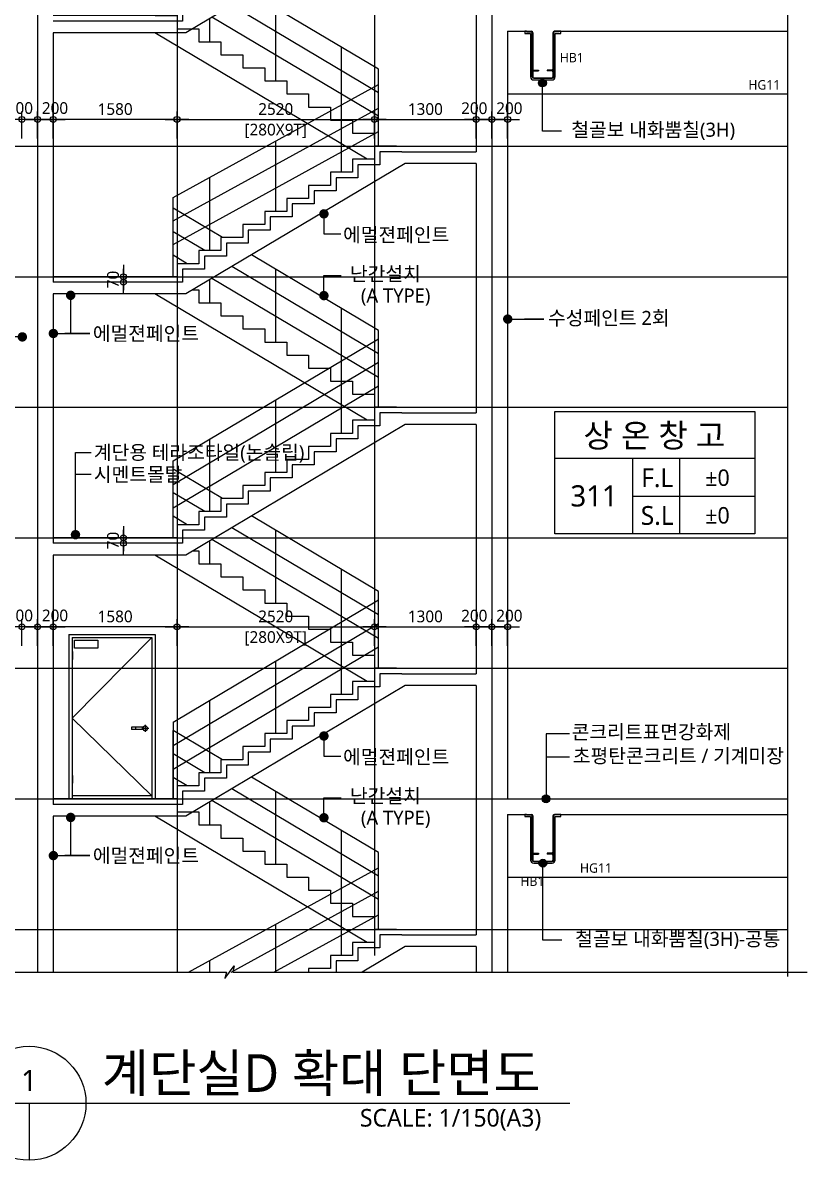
# Model space of a CAD drawing. Header units: millimetres. Extents: x -27671 to 122165, y 825 to 42056.
# Drawn here: x 100827 to 110841, y 1116 to 15640 of the extents above; entities that cross this region are included whole.
import ezdxf
from ezdxf.enums import TextEntityAlignment as Align
from ezdxf.xclip import XClip

# ---------------------------------------------------------------- set-up
doc = ezdxf.new("R2010")
doc.units = ezdxf.units.MM
doc.header["$LTSCALE"] = 100
doc.header["$MEASUREMENT"] = 0
doc.header["$XCLIPFRAME"] = 0
doc.header["$PDSIZE"] = -10
doc.linetypes.add('-HID', pattern=[2.5, 1.5, -1])
doc.linetypes.add('CEN', pattern=[62, 60, -1, 0, -1])
doc.layers.get('0').update_dxf_attribs({"linetype": 'CONTINUOUS'})
doc.layers.get('Defpoints').update_dxf_attribs({"color": 171, "linetype": 'CONTINUOUS'})
for name, color, linetype in [('CEN(ST)', 1, 'CEN'), ('center(창호)', 1, 'CEN'), ('CON', 2, 'CONTINUOUS'), ('DOOR', 4, 'CONTINUOUS'), ('DOOR-ELE', 252, 'CONTINUOUS'), ('ELE-6', 8, 'CONTINUOUS'), ('FIN', 8, 'CONTINUOUS'), ('FIN-1', 6, 'CONTINUOUS'), ('HAN', 9, 'CONTINUOUS'), ('HF', 3, 'CONTINUOUS'), ('LED', 7, 'CONTINUOUS'), ('NDIM', 7, 'CONTINUOUS'), ('OPEN', 1, '-HID'), ('SYM', 7, 'CONTINUOUS'), ('TEXT', 3, 'CONTINUOUS'), ('TEXT(MIN)', 7, 'CONTINUOUS'), ('TEXT(노트)', 7, 'CONTINUOUS'), ('TEXT(실명)', 3, 'CONTINUOUS'), ('TEXT-기입', 6, 'CONTINUOUS'), ('TITLE', 7, 'CONTINUOUS'), ('WIPEOUT', 7, 'CONTINUOUS')]:
    doc.layers.add(name, color=color, linetype=linetype)
doc.styles.add('CGS', font='cgse', dxfattribs={"bigfont": 'cgs'})
doc.styles.add('나눔바른고딕', font='NanumBarunGothic.ttf')
doc.dimstyles.new('NDIM 1200', dxfattribs={"dimscale": 75, "dimtxt": 3, "dimasz": 1, "dimexe": 2, "dimexo": 2, "dimgap": 1, "dimtad": 1, "dimdec": 0, "dimdsep": 46, "dimtxsty": 'CGS', "dimblk": 'DOT0', "dimcen": 1, "dimdle": 8, "dimclrd": 256, "dimclre": 256, "dimclrt": 256, "dimadec": 0, "dimazin": 0, "dimtfac": 1, "dimtdec": 0, "dimtix": 1, "dimtmove": 2, "dimatfit": 3, "dimldrblk": 'DOT0', "dimfxl": 1, "dimtolj": 1, "dimtzin": 0, "dimlwd": -1, "dimlwe": -1, "dimarcsym": 0})

# ---------------------------------------------------------------- blocks, each defined once
blk = doc.blocks.new('A$C7D425C14')
at = {"layer": 'CON', "ltscale": 10000}
for points in [[(2870, 8263), (2590, 8263), (2590, 8097)], [(2870, 8263), (3820, 8263)], [(3820, 8113), (2911, 8113), (111, 6447), (-1580, 6447)], [(2590, 8097), (2310, 8097), (2310, 7930)], [(2310, 7930), (2030, 7930), (2030, 7763)], [(2030, 7763), (1750, 7763), (1750, 7597)], [(1750, 7597), (1470, 7597), (1470, 7430)], [(1470, 7430), (1190, 7430), (1190, 7263)], [(1190, 7263), (910, 7263), (910, 7097)], [(910, 7097), (630, 7097), (630, 6930)], [(630, 6930), (350, 6930), (350, 6763)], [(350, 6763), (70, 6763), (70, 6597)], [(70, 6597), (-1580, 6597)], [(2870, 4930), (2590, 4930), (2590, 4763)], [(2870, 4930), (3820, 4930)], [(3820, 4780), (2911, 4780), (111, 3113), (-1580, 3113)], [(2590, 4763), (2310, 4763), (2310, 4597)], [(2310, 4597), (2030, 4597), (2030, 4430)], [(2030, 4430), (1750, 4430), (1750, 4263)], [(1750, 4263), (1470, 4263), (1470, 4097)], [(1470, 4097), (1190, 4097), (1190, 3930)], [(1190, 3930), (910, 3930), (910, 3763)], [(910, 3763), (630, 3763), (630, 3597)], [(630, 3597), (350, 3597), (350, 3430)], [(350, 3430), (70, 3430), (70, 3263)], [(70, 3263), (-1580, 3263)], [(2870, 1597), (2590, 1597), (2590, 1430)], [(2870, 1597), (3820, 1597)], [(3820, 1447), (2911, 1447), (111, -220), (-1580, -220)], [(2590, 1430), (2310, 1430), (2310, 1263)], [(2310, 1263), (2030, 1263), (2030, 1097)], [(2030, 1097), (1750, 1097), (1750, 930)], [(1750, 930), (1470, 930), (1470, 763)], [(1470, 763), (1190, 763), (1190, 597)], [(1190, 597), (910, 597), (910, 430)], [(910, 430), (630, 430), (630, 263)], [(630, 263), (350, 263), (350, 97)], [(350, 97), (70, 97), (70, -70)], [(70, -70), (-1580, -70)]]:
    blk.add_lwpolyline(points, dxfattribs=at)
at = {"layer": 'ELE-6', "ltscale": 10000}
for points in [[(-280, 10000), (0, 10000), (0, 9833)], [(2426, 8167), (-284, 9780)], [(0, 9833), (280, 9833), (280, 9667)], [(280, 9667), (560, 9667), (560, 9500)], [(560, 9500), (840, 9500), (840, 9333)], [(840, 9333), (1120, 9333), (1120, 9167)], [(1120, 9167), (1400, 9167), (1400, 9000)], [(1400, 9000), (1680, 9000), (1680, 8833)], [(1680, 8833), (1960, 8833), (1960, 8667)], [(1960, 8667), (2240, 8667), (2240, 8500)], [(2240, 8500), (2520, 8500), (2520, 8333)], [(2426, 4833), (-284, 6447)], [(201, 6500), (280, 6500), (280, 6333)], [(280, 6333), (560, 6333), (560, 6167)], [(560, 6167), (840, 6167), (840, 6000)], [(840, 6000), (1120, 6000), (1120, 5833)], [(1120, 5833), (1400, 5833), (1400, 5667)], [(1400, 5667), (1680, 5667), (1680, 5500)], [(1680, 5500), (1960, 5500), (1960, 5333)], [(1960, 5333), (2240, 5333), (2240, 5167)], [(2240, 5167), (2520, 5167), (2520, 5000)], [(2426, 1500), (-284, 3113)], [(201, 3167), (280, 3167), (280, 3000)], [(280, 3000), (560, 3000), (560, 2833)], [(560, 2833), (840, 2833), (840, 2667)], [(840, 2667), (1120, 2667), (1120, 2500)], [(1120, 2500), (1400, 2500), (1400, 2333)], [(1400, 2333), (1680, 2333), (1680, 2167)], [(1680, 2167), (1960, 2167), (1960, 2000)], [(1960, 2000), (2240, 2000), (2240, 1833)], [(2240, 1833), (2520, 1833), (2520, 1667)]]:
    blk.add_lwpolyline(points, dxfattribs=at)
at = {"layer": 'FIN-1', "ltscale": 10000}
for points in [[(2800, 8333), (2520, 8333), (2520, 8167)], [(2800, 8333), (3820, 8333)], [(2520, 8167), (2240, 8167), (2240, 8000)], [(2240, 8000), (1960, 8000), (1960, 7833)], [(1960, 7833), (1680, 7833), (1680, 7667)], [(1680, 7667), (1400, 7667), (1400, 7500)], [(1400, 7500), (1120, 7500), (1120, 7333)], [(1120, 7333), (840, 7333), (840, 7167)], [(840, 7167), (560, 7167), (560, 7000)], [(560, 7000), (280, 7000), (280, 6833)], [(280, 6833), (0, 6833), (0, 6667)], [(0, 6667), (-1580, 6667)], [(2800, 5000), (2520, 5000), (2520, 4833)], [(2800, 5000), (3820, 5000)], [(2520, 4833), (2240, 4833), (2240, 4667)], [(2240, 4667), (1960, 4667), (1960, 4500)], [(1960, 4500), (1680, 4500), (1680, 4333)], [(1680, 4333), (1400, 4333), (1400, 4167)], [(1400, 4167), (1120, 4167), (1120, 4000)], [(1120, 4000), (840, 4000), (840, 3833)], [(840, 3833), (560, 3833), (560, 3667)], [(560, 3667), (280, 3667), (280, 3500)], [(280, 3500), (0, 3500), (0, 3333)], [(0, 3333), (-1580, 3333)], [(2800, 1667), (2520, 1667), (2520, 1500)], [(2800, 1667), (3820, 1667)], [(2520, 1500), (2240, 1500), (2240, 1333)], [(2240, 1333), (1960, 1333), (1960, 1167)], [(1960, 1167), (1680, 1167), (1680, 1000)], [(1680, 1000), (1400, 1000), (1400, 833)], [(1400, 833), (1120, 833), (1120, 667)], [(1120, 667), (840, 667), (840, 500)], [(840, 500), (560, 500), (560, 333)], [(560, 333), (280, 333), (280, 167)], [(280, 167), (0, 167), (0, 0)], [(0, 0), (-1580, 0)]]:
    blk.add_lwpolyline(points, dxfattribs=at)
at = {"layer": 'HAN', "ltscale": 10000}
for p, q in [((-50, 10000), (-50, 10874)), ((579, 10500), (-50, 10874)), ((355, 10333), (-50, 10574)), ((420, 10333), (420, 10594)), ((131, 10167), (-50, 10274)), ((2570, 9315), (950, 10279)), ((2570, 9015), (698, 10129)), ((1260, 9167), (1260, 10094)), ((420, 9667), (420, 9964)), ((2570, 8715), (446, 9979)), ((2100, 8667), (2100, 9594)), ((2570, 8333), (2570, 9315)), ((-50, 7680), (2570, 9120)), ((2100, 8000), (2100, 8862)), ((-50, 7380), (2570, 8820)), ((-50, 7080), (2570, 8520)), ((1260, 7500), (1260, 8400)), ((420, 7000), (420, 7938)), ((-50, 6667), (-50, 7680)), ((579, 7167), (-50, 7541)), ((355, 7000), (-50, 7241)), ((420, 7000), (420, 7261)), ((131, 6833), (-50, 6941)), ((2570, 5981), (950, 6946)), ((2570, 5681), (698, 6796)), ((1260, 5833), (1260, 6761)), ((420, 6333), (420, 6630)), ((2570, 5381), (446, 6646)), ((2100, 5333), (2100, 6261)), ((2570, 5000), (2570, 5981)), ((-50, 4315), (2570, 5874)), ((-50, 4015), (2570, 5574)), ((2100, 4667), (2100, 5594)), ((-50, 3715), (2570, 5274)), ((1260, 4167), (1260, 5094)), ((420, 3667), (420, 4594)), ((-50, 3333), (-50, 4315)), ((579, 3833), (-50, 4208)), ((420, 3667), (420, 3928)), ((355, 3667), (-50, 3908)), ((131, 3500), (-50, 3608)), ((2570, 2648), (950, 3612)), ((2570, 2348), (698, 3462)), ((1260, 2500), (1260, 3428)), ((420, 3000), (420, 3297)), ((2570, 2048), (446, 3312)), ((2100, 2000), (2100, 2928)), ((2570, 1667), (2570, 2648)), ((-50, 981), (2570, 2541)), ((-50, 681), (2570, 2241)), ((2100, 1333), (2100, 2261)), ((-50, 381), (2570, 1941)), ((1260, 833), (1260, 1761)), ((420, 333), (420, 1261)), ((-50, 981), (-50, 0))]:
    blk.add_line(p, q, dxfattribs=at)
blk = doc.blocks.new('A$Cf4a16f9c')
blk.add_wipeout([(0, 0), (1100, 0), (1100, 2100), (0, 2100)]).dxf.layer = 'WIPEOUT'
at = {"layer": 'center(창호)'}
for p, q in [((80, 900), (170, 900)), ((125, 945), (125, 855))]:
    blk.add_line(p, q, dxfattribs=at)
at = {"layer": 'DOOR', "ltscale": 1000}
for p, q in [((0, 2100), (0, 0)), ((1100, 2100), (0, 2100)), ((40, 2060), (40, 0)), ((1060, 2060), (40, 2060)), ((1060, 2060), (1060, 0)), ((1100, 2100), (1100, 0)), ((0, 0), (1100, 0)), ((40, 40), (1060, 40))]:
    blk.add_line(p, q, dxfattribs=at)
blk.add_circle((125, 900), 30, dxfattribs=at)
at = {"layer": 'DOOR-ELE', "ltscale": 1000}
for p, q in [((151, 915), (300, 915)), ((151, 885), (300, 885)), ((250, 915), (250, 885)), ((300, 915), (300, 885))]:
    blk.add_line(p, q, dxfattribs=at)
for points in [[(1030, 2025), (730, 2025), (730, 1925), (1030, 1925)], [(1060, 1780), (1050, 1780), (1050, 1880), (1060, 1880)], [(1060, 200), (1050, 200), (1050, 300), (1060, 300)]]:
    blk.add_lwpolyline(points, close=True, dxfattribs=at)
at = {"layer": 'OPEN', "ltscale": 700}
for p, q in [((40, 2060), (1060, 1030)), ((1060, 1030), (40, 40))]:
    blk.add_line(p, q, dxfattribs=at)
blk = doc.blocks.new('*U228')
at = {"layer": 'Defpoints'}
blk.add_point((0, 0), dxfattribs=at)
at = {"layer": 'HF'}
for p, q in [((-209, 0), (-147, 0)), ((-209, 0), (-209, -6)), ((209, 0), (147, 0)), ((209, 0), (209, -6)), ((-209, -6), (-147, -6)), ((-135, -18), (-135, -482)), ((-129, -18), (-129, -482)), ((129, -18), (129, -482)), ((135, -18), (135, -482)), ((209, -6), (147, -6)), ((-135, -518), (-135, -582)), ((-129, -518), (-129, -582)), ((-117, -494), (-55, -494)), ((-117, -500), (-55, -500)), ((-117, -506), (-55, -506)), ((-55, -494), (-55, -500)), ((-55, -500), (-55, -506)), ((117, -494), (55, -494)), ((55, -494), (55, -500)), ((117, -500), (55, -500)), ((55, -500), (55, -506)), ((117, -506), (55, -506)), ((129, -518), (129, -582)), ((135, -518), (135, -582)), ((-117, -594), (117, -594)), ((-117, -600), (117, -600))]:
    blk.add_line(p, q, dxfattribs=at)
for centre, radius, start, end in [((-147, -18), 18, 360, 450), ((147, -18), 18, 90, 180), ((-147, -18), 12, 360, 450), ((147, -18), 12, 90, 180), ((-117, -482), 18, 180, 270), ((-117, -518), 18, 90, 180), ((-117, -482), 12, 180, 270), ((-117, -518), 12, 90, 180), ((117, -482), 12, 270, 360), ((117, -482), 18, 270, 360), ((117, -518), 18, 0, 90), ((117, -518), 12, 0, 90), ((-117, -582), 18, 180, 270), ((-117, -582), 12, 180, 270), ((117, -582), 12, 270, 360), ((117, -582), 18, 270, 360)]:
    blk.add_arc(centre, radius, start, end, dxfattribs=at)
blk = doc.blocks.new('DOT0')
blk.add_line((-3, 0), (3, 0))
at = {"color": 6}
blk.add_circle((0, 0), 0.75, dxfattribs=at)
blk = doc.blocks.new('*D243')
at = {"layer": 'Defpoints', "color": 0, "ltscale": 0.4, "transparency": 16777216}
for p in [(100816, 7927), (100816, 7585), (101016, 7585)]:
    blk.add_point(p, dxfattribs=at)
at = {"layer": 'NDIM', "ltscale": 0.4, "transparency": 16777216}
for p, q in [((100816, 7685), (100816, 8027)), ((101016, 7685), (101016, 8027)), ((100966, 7927), (100866, 7927))]:
    blk.add_line(p, q, dxfattribs=at)
at = {"layer": 'NDIM', "ltscale": 0.4, "transparency": 16777216, "xscale": 50, "yscale": 50, "zscale": 50, "rotation": 180}
blk.add_blockref('DOT0', (100816, 7927), dxfattribs=at)
at = {"layer": 'NDIM', "ltscale": 0.4, "transparency": 16777216, "xscale": 50, "yscale": 50, "zscale": 50}
blk.add_blockref('DOT0', (101016, 7927), dxfattribs=at)
at = {"layer": 'NDIM', "ltscale": 0.4, "transparency": 16777216, "insert": (100790, 8071), "char_height": 150, "attachment_point": 5, "style": '나눔바른고딕'}
blk.add_mtext('\\A1;200', dxfattribs=at)
blk = doc.blocks.new('*D244')
at = {"layer": 'Defpoints', "color": 0, "ltscale": 0.4, "transparency": 16777216}
for p in [(101216, 7927), (101016, 7585), (101216, 7585)]:
    blk.add_point(p, dxfattribs=at)
at = {"layer": 'NDIM', "ltscale": 0.4, "transparency": 16777216}
for p, q in [((101016, 7685), (101016, 8027)), ((101216, 7685), (101216, 8027)), ((101066, 7927), (101166, 7927))]:
    blk.add_line(p, q, dxfattribs=at)
at = {"layer": 'NDIM', "ltscale": 0.4, "transparency": 16777216, "xscale": 50, "yscale": 50, "zscale": 50, "rotation": 180}
blk.add_blockref('DOT0', (101016, 7927), dxfattribs=at)
at = {"layer": 'NDIM', "ltscale": 0.4, "transparency": 16777216, "xscale": 50, "yscale": 50, "zscale": 50}
blk.add_blockref('DOT0', (101216, 7927), dxfattribs=at)
at = {"layer": 'NDIM', "ltscale": 0.4, "transparency": 16777216, "insert": (101238, 8071), "char_height": 150, "attachment_point": 5, "style": '나눔바른고딕'}
blk.add_mtext('\\A1;200', dxfattribs=at)
blk = doc.blocks.new('*D245')
at = {"layer": 'Defpoints', "color": 0, "ltscale": 0.4, "transparency": 16777216}
for p in [(101216, 7927), (101216, 7585), (102796, 7585)]:
    blk.add_point(p, dxfattribs=at)
at = {"layer": 'NDIM', "ltscale": 0.4, "transparency": 16777216}
for p, q in [((101216, 7685), (101216, 8027)), ((102796, 7685), (102796, 8027)), ((102746, 7927), (101266, 7927))]:
    blk.add_line(p, q, dxfattribs=at)
at = {"layer": 'NDIM', "ltscale": 0.4, "transparency": 16777216, "xscale": 50, "yscale": 50, "zscale": 50, "rotation": 180}
blk.add_blockref('DOT0', (101216, 7927), dxfattribs=at)
at = {"layer": 'NDIM', "ltscale": 0.4, "transparency": 16777216, "xscale": 50, "yscale": 50, "zscale": 50}
blk.add_blockref('DOT0', (102796, 7927), dxfattribs=at)
at = {"layer": 'NDIM', "ltscale": 0.4, "transparency": 16777216, "insert": (102006, 8059), "char_height": 150, "attachment_point": 5, "style": '나눔바른고딕'}
blk.add_mtext('\\A1;1580', dxfattribs=at)
blk = doc.blocks.new('*D246')
at = {"layer": 'Defpoints', "color": 0, "ltscale": 0.4, "transparency": 16777216}
for p in [(105316, 7927), (102796, 7585), (105316, 7585)]:
    blk.add_point(p, dxfattribs=at)
at = {"layer": 'NDIM', "ltscale": 0.4, "transparency": 16777216}
for p, q in [((102796, 7685), (102796, 8027)), ((105316, 7685), (105316, 8027)), ((102846, 7927), (105266, 7927))]:
    blk.add_line(p, q, dxfattribs=at)
at = {"layer": 'NDIM', "ltscale": 0.4, "transparency": 16777216, "xscale": 50, "yscale": 50, "zscale": 50, "rotation": 180}
blk.add_blockref('DOT0', (102796, 7927), dxfattribs=at)
at = {"layer": 'NDIM', "ltscale": 0.4, "transparency": 16777216, "xscale": 50, "yscale": 50, "zscale": 50}
blk.add_blockref('DOT0', (105316, 7927), dxfattribs=at)
at = {"layer": 'NDIM', "ltscale": 0.4, "transparency": 16777216, "char_height": 150, "attachment_point": 5, "style": '나눔바른고딕'}
for s, insert in [('\\A1;2520', (104056, 8059)), ('\\A1;[280X9T]', (104056, 7780))]:
    blk.add_mtext(s, dxfattribs=dict(at, insert=insert))
blk = doc.blocks.new('*D247')
at = {"layer": 'Defpoints', "color": 0, "ltscale": 0.4, "transparency": 16777216}
for p in [(106616, 7927), (105316, 7585), (106616, 7585)]:
    blk.add_point(p, dxfattribs=at)
at = {"layer": 'NDIM', "ltscale": 0.4, "transparency": 16777216}
for p, q in [((105316, 7685), (105316, 8027)), ((106616, 7685), (106616, 8027)), ((105366, 7927), (106566, 7927))]:
    blk.add_line(p, q, dxfattribs=at)
at = {"layer": 'NDIM', "ltscale": 0.4, "transparency": 16777216, "xscale": 50, "yscale": 50, "zscale": 50, "rotation": 180}
blk.add_blockref('DOT0', (105316, 7927), dxfattribs=at)
at = {"layer": 'NDIM', "ltscale": 0.4, "transparency": 16777216, "xscale": 50, "yscale": 50, "zscale": 50}
blk.add_blockref('DOT0', (106616, 7927), dxfattribs=at)
at = {"layer": 'NDIM', "ltscale": 0.4, "transparency": 16777216, "insert": (105966, 8059), "char_height": 150, "attachment_point": 5, "style": '나눔바른고딕'}
blk.add_mtext('\\A1;1300', dxfattribs=at)
blk = doc.blocks.new('*D248')
at = {"layer": 'Defpoints', "color": 0, "ltscale": 0.4, "transparency": 16777216}
for p in [(106616, 7927), (106616, 7585), (106816, 7585)]:
    blk.add_point(p, dxfattribs=at)
at = {"layer": 'NDIM', "ltscale": 0.4, "transparency": 16777216}
for p, q in [((106616, 7685), (106616, 8027)), ((106816, 7685), (106816, 8027)), ((106766, 7927), (106666, 7927))]:
    blk.add_line(p, q, dxfattribs=at)
at = {"layer": 'NDIM', "ltscale": 0.4, "transparency": 16777216, "xscale": 50, "yscale": 50, "zscale": 50, "rotation": 180}
blk.add_blockref('DOT0', (106616, 7927), dxfattribs=at)
at = {"layer": 'NDIM', "ltscale": 0.4, "transparency": 16777216, "xscale": 50, "yscale": 50, "zscale": 50}
blk.add_blockref('DOT0', (106816, 7927), dxfattribs=at)
at = {"layer": 'NDIM', "ltscale": 0.4, "transparency": 16777216, "insert": (106590, 8069), "char_height": 150, "attachment_point": 5, "style": '나눔바른고딕'}
blk.add_mtext('\\A1;200', dxfattribs=at)
blk = doc.blocks.new('*D249')
at = {"layer": 'Defpoints', "color": 0, "ltscale": 0.4, "transparency": 16777216}
for p in [(107016, 7927), (106816, 7585), (107016, 7585)]:
    blk.add_point(p, dxfattribs=at)
at = {"layer": 'NDIM', "ltscale": 0.4, "transparency": 16777216}
for p, q in [((106816, 7685), (106816, 8027)), ((107016, 7685), (107016, 8027)), ((106866, 7927), (106966, 7927))]:
    blk.add_line(p, q, dxfattribs=at)
at = {"layer": 'NDIM', "ltscale": 0.4, "transparency": 16777216, "xscale": 50, "yscale": 50, "zscale": 50, "rotation": 180}
blk.add_blockref('DOT0', (106816, 7927), dxfattribs=at)
at = {"layer": 'NDIM', "ltscale": 0.4, "transparency": 16777216, "xscale": 50, "yscale": 50, "zscale": 50}
blk.add_blockref('DOT0', (107016, 7927), dxfattribs=at)
at = {"layer": 'NDIM', "ltscale": 0.4, "transparency": 16777216, "insert": (107038, 8069), "char_height": 150, "attachment_point": 5, "style": '나눔바른고딕'}
blk.add_mtext('\\A1;200', dxfattribs=at)
blk = doc.blocks.new('*D271')
at = {"layer": 'Defpoints', "color": 0, "ltscale": 0.4, "transparency": 16777216}
for p in [(100816, 14406), (100816, 14064), (101016, 14064)]:
    blk.add_point(p, dxfattribs=at)
at = {"layer": 'NDIM', "ltscale": 0.4, "transparency": 16777216}
for p, q in [((100816, 14164), (100816, 14506)), ((100966, 14406), (100866, 14406)), ((101016, 14164), (101016, 14506))]:
    blk.add_line(p, q, dxfattribs=at)
at = {"layer": 'NDIM', "ltscale": 0.4, "transparency": 16777216, "xscale": 50, "yscale": 50, "zscale": 50, "rotation": 180}
blk.add_blockref('DOT0', (100816, 14406), dxfattribs=at)
at = {"layer": 'NDIM', "ltscale": 0.4, "transparency": 16777216, "xscale": 50, "yscale": 50, "zscale": 50}
blk.add_blockref('DOT0', (101016, 14406), dxfattribs=at)
at = {"layer": 'NDIM', "ltscale": 0.4, "transparency": 16777216, "insert": (100790, 14550), "char_height": 150, "attachment_point": 5, "style": '나눔바른고딕'}
blk.add_mtext('\\A1;200', dxfattribs=at)
blk = doc.blocks.new('*D272')
at = {"layer": 'Defpoints', "color": 0, "ltscale": 0.4, "transparency": 16777216}
for p in [(101216, 14406), (101016, 14064), (101216, 14064)]:
    blk.add_point(p, dxfattribs=at)
at = {"layer": 'NDIM', "ltscale": 0.4, "transparency": 16777216}
for p, q in [((101016, 14164), (101016, 14506)), ((101066, 14406), (101166, 14406)), ((101216, 14164), (101216, 14506))]:
    blk.add_line(p, q, dxfattribs=at)
at = {"layer": 'NDIM', "ltscale": 0.4, "transparency": 16777216, "xscale": 50, "yscale": 50, "zscale": 50, "rotation": 180}
blk.add_blockref('DOT0', (101016, 14406), dxfattribs=at)
at = {"layer": 'NDIM', "ltscale": 0.4, "transparency": 16777216, "xscale": 50, "yscale": 50, "zscale": 50}
blk.add_blockref('DOT0', (101216, 14406), dxfattribs=at)
at = {"layer": 'NDIM', "ltscale": 0.4, "transparency": 16777216, "insert": (101238, 14550), "char_height": 150, "attachment_point": 5, "style": '나눔바른고딕'}
blk.add_mtext('\\A1;200', dxfattribs=at)
blk = doc.blocks.new('*D273')
at = {"layer": 'Defpoints', "color": 0, "ltscale": 0.4, "transparency": 16777216}
for p in [(101216, 14406), (101216, 14064), (102796, 14064)]:
    blk.add_point(p, dxfattribs=at)
at = {"layer": 'NDIM', "ltscale": 0.4, "transparency": 16777216}
for p, q in [((101216, 14164), (101216, 14506)), ((102746, 14406), (101266, 14406)), ((102796, 14164), (102796, 14506))]:
    blk.add_line(p, q, dxfattribs=at)
at = {"layer": 'NDIM', "ltscale": 0.4, "transparency": 16777216, "xscale": 50, "yscale": 50, "zscale": 50, "rotation": 180}
blk.add_blockref('DOT0', (101216, 14406), dxfattribs=at)
at = {"layer": 'NDIM', "ltscale": 0.4, "transparency": 16777216, "xscale": 50, "yscale": 50, "zscale": 50}
blk.add_blockref('DOT0', (102796, 14406), dxfattribs=at)
at = {"layer": 'NDIM', "ltscale": 0.4, "transparency": 16777216, "insert": (102006, 14537), "char_height": 150, "attachment_point": 5, "style": '나눔바른고딕'}
blk.add_mtext('\\A1;1580', dxfattribs=at)
blk = doc.blocks.new('*D274')
at = {"layer": 'Defpoints', "color": 0, "ltscale": 0.4, "transparency": 16777216}
for p in [(105316, 14406), (102796, 14064), (105316, 14064)]:
    blk.add_point(p, dxfattribs=at)
at = {"layer": 'NDIM', "ltscale": 0.4, "transparency": 16777216}
for p, q in [((102796, 14164), (102796, 14506)), ((102846, 14406), (105266, 14406)), ((105316, 14164), (105316, 14506))]:
    blk.add_line(p, q, dxfattribs=at)
at = {"layer": 'NDIM', "ltscale": 0.4, "transparency": 16777216, "xscale": 50, "yscale": 50, "zscale": 50, "rotation": 180}
blk.add_blockref('DOT0', (102796, 14406), dxfattribs=at)
at = {"layer": 'NDIM', "ltscale": 0.4, "transparency": 16777216, "xscale": 50, "yscale": 50, "zscale": 50}
blk.add_blockref('DOT0', (105316, 14406), dxfattribs=at)
at = {"layer": 'NDIM', "ltscale": 0.4, "transparency": 16777216, "char_height": 150, "attachment_point": 5, "style": '나눔바른고딕'}
for s, insert in [('\\A1;2520', (104056, 14537)), ('\\A1;[280X9T]', (104056, 14259))]:
    blk.add_mtext(s, dxfattribs=dict(at, insert=insert))
blk = doc.blocks.new('*D275')
at = {"layer": 'Defpoints', "color": 0, "ltscale": 0.4, "transparency": 16777216}
for p in [(106616, 14406), (105316, 14064), (106616, 14064)]:
    blk.add_point(p, dxfattribs=at)
at = {"layer": 'NDIM', "ltscale": 0.4, "transparency": 16777216}
for p, q in [((105316, 14164), (105316, 14506)), ((105366, 14406), (106566, 14406)), ((106616, 14164), (106616, 14506))]:
    blk.add_line(p, q, dxfattribs=at)
at = {"layer": 'NDIM', "ltscale": 0.4, "transparency": 16777216, "xscale": 50, "yscale": 50, "zscale": 50, "rotation": 180}
blk.add_blockref('DOT0', (105316, 14406), dxfattribs=at)
at = {"layer": 'NDIM', "ltscale": 0.4, "transparency": 16777216, "xscale": 50, "yscale": 50, "zscale": 50}
blk.add_blockref('DOT0', (106616, 14406), dxfattribs=at)
at = {"layer": 'NDIM', "ltscale": 0.4, "transparency": 16777216, "insert": (105966, 14537), "char_height": 150, "attachment_point": 5, "style": '나눔바른고딕'}
blk.add_mtext('\\A1;1300', dxfattribs=at)
blk = doc.blocks.new('*D276')
at = {"layer": 'Defpoints', "color": 0, "ltscale": 0.4, "transparency": 16777216}
for p in [(106616, 14406), (106616, 14064), (106816, 14064)]:
    blk.add_point(p, dxfattribs=at)
at = {"layer": 'NDIM', "ltscale": 0.4, "transparency": 16777216}
for p, q in [((106616, 14164), (106616, 14506)), ((106766, 14406), (106666, 14406)), ((106816, 14164), (106816, 14506))]:
    blk.add_line(p, q, dxfattribs=at)
at = {"layer": 'NDIM', "ltscale": 0.4, "transparency": 16777216, "xscale": 50, "yscale": 50, "zscale": 50, "rotation": 180}
blk.add_blockref('DOT0', (106616, 14406), dxfattribs=at)
at = {"layer": 'NDIM', "ltscale": 0.4, "transparency": 16777216, "xscale": 50, "yscale": 50, "zscale": 50}
blk.add_blockref('DOT0', (106816, 14406), dxfattribs=at)
at = {"layer": 'NDIM', "ltscale": 0.4, "transparency": 16777216, "insert": (106590, 14548), "char_height": 150, "attachment_point": 5, "style": '나눔바른고딕'}
blk.add_mtext('\\A1;200', dxfattribs=at)
blk = doc.blocks.new('*D277')
at = {"layer": 'Defpoints', "color": 0, "ltscale": 0.4, "transparency": 16777216}
for p in [(107016, 14406), (106816, 14064), (107016, 14064)]:
    blk.add_point(p, dxfattribs=at)
at = {"layer": 'NDIM', "ltscale": 0.4, "transparency": 16777216}
for p, q in [((106816, 14164), (106816, 14506)), ((106866, 14406), (106966, 14406)), ((107016, 14164), (107016, 14506))]:
    blk.add_line(p, q, dxfattribs=at)
at = {"layer": 'NDIM', "ltscale": 0.4, "transparency": 16777216, "xscale": 50, "yscale": 50, "zscale": 50, "rotation": 180}
blk.add_blockref('DOT0', (106816, 14406), dxfattribs=at)
at = {"layer": 'NDIM', "ltscale": 0.4, "transparency": 16777216, "xscale": 50, "yscale": 50, "zscale": 50}
blk.add_blockref('DOT0', (107016, 14406), dxfattribs=at)
at = {"layer": 'NDIM', "ltscale": 0.4, "transparency": 16777216, "insert": (107038, 14548), "char_height": 150, "attachment_point": 5, "style": '나눔바른고딕'}
blk.add_mtext('\\A1;200', dxfattribs=at)
blk = doc.blocks.new('A$C51E23882')
at = {"layer": 'TITLE'}
blk.add_lwpolyline([(8500, 0), (0, 0), (0, 5200), (8500, 5200)], close=True, dxfattribs=at)
for points in [[(8500, 3200), (0, 3200)], [(3300, 3200), (3300, 0)], [(5300, 3200), (5300, 0)], [(3300, 1600), (8500, 1600)]]:
    blk.add_lwpolyline(points, dxfattribs=at)
at = {"layer": 'TITLE', "style": '나눔바른고딕'}
for s, p in [('F.L', (4352, 2378)), ('S.L', (4352, 778))]:
    blk.add_text(s, height=800, dxfattribs=at).set_placement(p, align=Align.MIDDLE)
blk = doc.blocks.new('*D409')
at = {"layer": 'Defpoints', "color": 0, "ltscale": 0.4, "transparency": 16777216}
for p in [(102410, 12397), (102111, 12327), (102410, 12327)]:
    blk.add_point(p, dxfattribs=at)
at = {"layer": 'NDIM', "ltscale": 0.4, "transparency": 16777216}
for p, q in [((102111, 12447), (102111, 12497)), ((102310, 12397), (102011, 12397)), ((102111, 12397), (102111, 12327)), ((102310, 12327), (102011, 12327)), ((102111, 12277), (102111, 12227))]:
    blk.add_line(p, q, dxfattribs=at)
at = {"layer": 'NDIM', "ltscale": 0.4, "transparency": 16777216, "xscale": 50, "yscale": 50, "zscale": 50}
for p, rotation in [((102111, 12397), 270), ((102111, 12327), 90)]:
    blk.add_blockref('DOT0', p, dxfattribs=dict(at, rotation=rotation))
at = {"layer": 'NDIM', "ltscale": 0.4, "transparency": 16777216, "insert": (101979, 12362), "char_height": 150, "attachment_point": 5, "rotation": 90, "style": '나눔바른고딕'}
blk.add_mtext('\\A1;70', dxfattribs=at)
blk = doc.blocks.new('*D410')
at = {"layer": 'Defpoints', "color": 0, "ltscale": 0.4, "transparency": 16777216}
for p in [(102410, 9064), (102111, 8994), (102410, 8994)]:
    blk.add_point(p, dxfattribs=at)
at = {"layer": 'NDIM', "ltscale": 0.4, "transparency": 16777216}
for p, q in [((102111, 9114), (102111, 9164)), ((102310, 9064), (102011, 9064)), ((102111, 9064), (102111, 8994)), ((102310, 8994), (102011, 8994)), ((102111, 8944), (102111, 8894))]:
    blk.add_line(p, q, dxfattribs=at)
at = {"layer": 'NDIM', "ltscale": 0.4, "transparency": 16777216, "xscale": 50, "yscale": 50, "zscale": 50}
for p, rotation in [((102111, 9064), 270), ((102111, 8994), 90)]:
    blk.add_blockref('DOT0', p, dxfattribs=dict(at, rotation=rotation))
at = {"layer": 'NDIM', "ltscale": 0.4, "transparency": 16777216, "insert": (101979, 9029), "char_height": 150, "attachment_point": 5, "rotation": 90, "style": '나눔바른고딕'}
blk.add_mtext('\\A1;70', dxfattribs=at)

msp = doc.modelspace()

# ---------------------------------------------------------------- hatches: boundary and pattern name
at = {"ltscale": 10000}
h = msp.add_hatch(color=256, dxfattribs=at)
h.dxf.hatch_style = 1
edge = h.paths.add_edge_path()
edge.add_arc((107460.2, 14870), 50, 360, 720, ccw=False)
h = msp.add_hatch(color=256, dxfattribs=at)
h.dxf.hatch_style = 1
edge = h.paths.add_edge_path()
edge.add_arc((107506.1, 5730.6), 50, 0, 360)
h = msp.add_hatch(color=256, dxfattribs=at)
h.dxf.hatch_style = 1
edge = h.paths.add_edge_path()
edge.add_arc((107465.9, 4909.6), 50, 360, 720, ccw=False)

# ---------------------------------------------------------------- linework, layer by layer
at = {"layer": 'CEN(ST)', "ltscale": 10000}
for p, q in [((101015.9, 38730.6), (101015.9, 3518.1)), ((102795.9, 38730.6), (102795.9, 3518.1)), ((105315.9, 38730.6), (105315.9, 3730.6)), ((106815.9, 38730.6), (106815.9, 3518.1)), ((96118.6, 14063.9), (110594.2, 14063.9)), ((96118.6, 12397.2), (110594.2, 12397.2)), ((96118.6, 10730.6), (110594.2, 10730.6)), ((96118.6, 9063.9), (110594.2, 9063.9)), ((96118.6, 4063.9), (110594.2, 4063.9))]:
    msp.add_line(p, q, dxfattribs=at)
at = {"layer": 'CON', "ltscale": 10000}
for p, q in [((106615.9, 17177.2), (106615.9, 13993.9)), ((101215.9, 15510.6), (101215.9, 12327.2)), ((106615.9, 13843.9), (106615.9, 10660.6)), ((101215.9, 12177.2), (101215.9, 8993.9)), ((106615.9, 10510.6), (106615.9, 7327.2)), ((101215.9, 8843.9), (101215.9, 5660.6)), ((106615.9, 7177.2), (106615.9, 3993.9)), ((101215.9, 5510.6), (101215.9, 3518.1)), ((106615.9, 3843.9), (106615.9, 3518.1))]:
    msp.add_line(p, q, dxfattribs=at)
at = {"layer": 'CON', "ltscale": 0.1}
msp.add_line((107015.9, 5730.6), (110594.2, 5730.6), dxfattribs=at)
for points in [[(107015.9, 15530.6), (107318.9, 15530.6)], [(107015.9, 15530.6), (107015.9, 5730.6)], [(107612.9, 15530.6), (110594.2, 15530.6)], [(107015.9, 5530.6), (107318.9, 5530.6)], [(107015.9, 5530.6), (107015.9, 3518.1)], [(107612.9, 5530.6), (110594.2, 5530.6)]]:
    msp.add_lwpolyline(points, dxfattribs=at)
at = {"layer": 'FIN', "ltscale": 10000}
for points in [[(107674.9, 15530.6), (107674.9, 15524.6), (107612.9, 15524.6, 0.4142136), (107600.9, 15512.6), (107600.9, 14948.6, -0.4142136), (107582.9, 14930.6), (107348.9, 14930.6, -0.4142136), (107330.9, 14948.6), (107330.9, 15512.6, 0.4142136), (107318.9, 15524.6), (107256.9, 15524.6), (107256.9, 15530.6), (107235.9, 15530.6), (107235.9, 15503.6), (107309.9, 15503.6), (107309.9, 14948.6, 0.4142136), (107348.9, 14909.6), (107582.9, 14909.6, 0.4142136), (107621.9, 14948.6), (107621.9, 15503.6), (107695.9, 15503.6), (107695.9, 15530.6)], [(107674.9, 5530.6), (107674.9, 5524.6), (107612.9, 5524.6, 0.4142136), (107600.9, 5512.6), (107600.9, 4948.6, -0.4142136), (107582.9, 4930.6), (107348.9, 4930.6, -0.4142136), (107330.9, 4948.6), (107330.9, 5512.6, 0.4142136), (107318.9, 5524.6), (107256.9, 5524.6), (107256.9, 5530.6), (107235.9, 5530.6), (107235.9, 5503.6), (107309.9, 5503.6), (107309.9, 4948.6, 0.4142136), (107348.9, 4909.6), (107582.9, 4909.6, 0.4142136), (107621.9, 4948.6), (107621.9, 5503.6), (107695.9, 5503.6), (107695.9, 5530.6)]]:
    msp.add_lwpolyline(points, format="xyb", close=True, dxfattribs=at)
at = {"layer": 'HAN', "ltscale": 10000}
for points in [[(107015.9, 14730.6), (110594.2, 14730.6)], [(107015.9, 4730.6), (110594.2, 4730.6)]]:
    msp.add_lwpolyline(points, dxfattribs=at)
at = {"layer": 'LED', "ltscale": 10000}
for p, q in [((107460.2, 14256.9), (107460.2, 14870)), ((107703, 14256.9), (107460.2, 14256.9)), ((107806.1, 6561.4), (107506.1, 6561.4)), ((107506.1, 6561.4), (107506.1, 5730.6)), ((107806.1, 6263.6), (107506.1, 6263.6)), ((107465.9, 3924.8), (107465.9, 4909.6)), ((107708.7, 3924.8), (107465.9, 3924.8))]:
    msp.add_line(p, q, dxfattribs=at)
for centre in [(107460.2, 14870), (107506.1, 5730.6), (107465.9, 4909.6)]:
    msp.add_circle(centre, 50, dxfattribs=at)
at = {"layer": 'NDIM', "ltscale": 10000}
msp.add_line((101699.7, 9873.4), (101499.7, 9873.4), dxfattribs=at)
at = {"layer": 'SYM'}
for p, q in [((100179.2, 1843.6), (107808.1, 1843.6)), ((100906.5, 1843.6), (100906.5, 1116.3))]:
    msp.add_line(p, q, dxfattribs=at)
at = {"layer": 'SYM', "ltscale": 10000}
for points in [[(110594.2, 3462.5), (110594.2, 20015.1), (110511.7, 19994.8), (110676.7, 20116.3), (110594.2, 20096.1), (110594.2, 38880.6)], [(95927.5, 3518.1), (103425.4, 3518.1), (103405.1, 3435.6), (103526.6, 3600.6), (103506.4, 3518.1), (110840.7, 3518.1)]]:
    msp.add_lwpolyline(points, dxfattribs=at)
at = {"layer": 'SYM'}
msp.add_circle((100906.5, 1843.6), 727.3, dxfattribs=at)

# ---------------------------------------------------------------- block references
at = {"ltscale": 10000}
msp.add_blockref('A$C7D425C14', (102795.9, 15730.6), dxfattribs=at)
at = {"xscale": 0.3, "yscale": 0.3, "zscale": 0.3}
msp.add_blockref('A$C51E23882', (107619.9, 9115), dxfattribs=at)
at = {"ltscale": 10000}
ref = msp.add_blockref('A$C7D425C14', (102795.9, -4269.4), dxfattribs=at)
XClip(ref).set_block_clipping_path([(-1780, 7787.5723084484), (4020, 11666.6666666666)])
at = {"layer": 'HF'}
for p in [(107465.9, 15530.6), (107465.9, 5530.6)]:
    msp.add_blockref('*U228', p, dxfattribs=at)

# ---------------------------------------------------------------- texts
at = {"layer": 'TEXT', "style": '나눔바른고딕'}
msp.add_text('계단실D 확대 단면도', height=480, dxfattribs=at).set_placement((107436.8, 2229), align=Align.MIDDLE_RIGHT)
msp.add_text('1', height=270, dxfattribs=at).set_placement((100906.5, 2134.5), align=Align.MIDDLE)
msp.add_text('SCALE: 1/150(A3)', height=225, dxfattribs=at).set_placement((107445.5, 1770.8), align=Align.TOP_RIGHT)
at = {"layer": 'TEXT(MIN)', "style": '나눔바른고딕'}
for s, p in [('철골보 내화뿜칠(3H)', (109919.7, 14274.5)), ('수성페인트 2회', (109082.4, 11870.8)), ('철골보 내화뿜칠(3H)-공통', (110497, 3942.4))]:
    msp.add_text(s, height=180, rotation=360, dxfattribs=at).set_placement(p, align=Align.MIDDLE_RIGHT)
for s, p in [('에멀젼페인트', (104915.5, 12932.7)), ('에멀젼페인트', (101721, 11672.6)), ('계단용 테라조타일(논슬립)', (101734.5, 10153.4)), ('시멘트몰탈', (101734.5, 9873.4)), ('에멀젼페인트', (104915.5, 6266)), ('에멀젼페인트', (101721, 5006))]:
    msp.add_text(s, height=180, dxfattribs=at).set_placement(p, align=Align.MIDDLE_LEFT)
for s, p in [('난간설치', (105907.8, 12435)), ('(A TYPE)', (106030.1, 12157)), ('콘크리트표면강화제', (109868, 6585.2)), ('콘크리트표면강화제', (109868, 6585.2)), ('초평탄콘크리트 / 기계미장', (110542.1, 6279.7)), ('초평탄콘크리트 / 기계미장', (110542.1, 6279.7)), ('난간설치', (105907.8, 5768.3)), ('(A TYPE)', (106030.1, 5490.3))]:
    msp.add_text(s, height=180, dxfattribs=at).set_placement(p, align=Align.MIDDLE_RIGHT)
at = {"layer": 'TEXT(노트)', "style": '나눔바른고딕'}
for s, p in [('HB1', (107681.7, 15195.2)), ('HG11', (110088.4, 14847.3)), ('HG11', (107939.4, 4847.3)), ('HB1', (107178.8, 4679))]:
    msp.add_text(s, height=120, dxfattribs=at).set_placement(p, align=Align.MIDDLE_LEFT)
at = {"layer": 'TEXT(실명)', "style": '나눔바른고딕'}
msp.add_text('상 온 창 고', height=300, dxfattribs=at).set_placement((108889.2, 10373.3), align=Align.MIDDLE)
at = {"layer": 'TEXT-기입', "style": '나눔바른고딕'}
for s, height, p in [('±0', 210, (109694.7, 9831.4)), ('311', 270, (108119.1, 9599)), ('±0', 210, (109694.7, 9351.4))]:
    msp.add_text(s, height=height, dxfattribs=at).set_placement(p, align=Align.MIDDLE)

# ---------------------------------------------------------------- dimensions: what is measured, and where the dimension line sits
at = {"layer": 'NDIM', "ltscale": 0.4}
for base, p1, p2, picture, middle in [((100815.9, 14405.7), (101015.9, 14063.9), (100815.9, 14063.9), '*D271', (100789.8, 14549.9)), ((106615.9, 14405.7), (106815.9, 14063.9), (106615.9, 14063.9), '*D276', (106589.8, 14547.6)), ((100815.9, 7927.3), (101015.9, 7585.5), (100815.9, 7585.5), '*D243', (100789.8, 8071.4)), ((106615.9, 7927.3), (106815.9, 7585.5), (106615.9, 7585.5), '*D248', (106589.8, 8069.1))]:
    dim = msp.add_linear_dim(base=base, p1=p1, p2=p2, angle=180, dimstyle='NDIM 1200', override={"dimscale": 50, "dimtxsty": '나눔바른고딕'}, dxfattribs=at)
    dim.commit()
    dim.dimension.update_dxf_attribs({"geometry": picture, "text_midpoint": middle, "dimtype": 160})
for base, p1, p2, picture, middle in [((101215.9, 14405.7), (101015.9, 14063.9), (101215.9, 14063.9), '*D272', (101238, 14549.9)), ((107015.9, 14405.7), (106815.9, 14063.9), (107015.9, 14063.9), '*D277', (107038, 14547.6)), ((107015.9, 7927.3), (106815.9, 7585.5), (107015.9, 7585.5), '*D249', (107038, 8069.1))]:
    dim = msp.add_linear_dim(base=base, p1=p1, p2=p2, dimstyle='NDIM 1200', override={"dimscale": 50, "dimtxsty": '나눔바른고딕'}, dxfattribs=at)
    dim.commit()
    dim.dimension.update_dxf_attribs({"geometry": picture, "text_midpoint": middle, "dimtype": 160})
for base, p1, p2, angle, picture, middle in [((101215.9, 14405.7), (102795.9, 14063.9), (101215.9, 14063.9), 180, '*D273', (102005.9, 14537.2)), ((102110.6, 12327.2), (102409.7, 12397.2), (102409.7, 12327.2), 270, '*D409', (101979.2, 12362.2)), ((102110.6, 8993.9), (102409.7, 9063.9), (102409.7, 8993.9), 270, '*D410', (101979.2, 9028.9))]:
    dim = msp.add_linear_dim(base=base, p1=p1, p2=p2, angle=angle, dimstyle='NDIM 1200', override={"dimscale": 50, "dimtxsty": '나눔바른고딕'}, dxfattribs=at)
    dim.commit()
    dim.dimension.update_dxf_attribs({"geometry": picture, "text_midpoint": middle})
for base, p1, p2, picture, middle in [((105315.9, 14405.7), (102795.9, 14063.9), (105315.9, 14063.9), '*D274', (104055.9, 14405.7)), ((105315.9, 7927.3), (102795.9, 7585.5), (105315.9, 7585.5), '*D246', (104055.9, 7927.3))]:
    dim = msp.add_linear_dim(base=base, p1=p1, p2=p2, text='<>\\X[280X9T]', dimstyle='NDIM 1200', override={"dimscale": 50, "dimtxsty": '나눔바른고딕'}, dxfattribs=at)
    dim.commit()
    dim.dimension.update_dxf_attribs({"geometry": picture, "text_midpoint": middle})
for base, p1, p2, picture, middle in [((106615.9, 14405.7), (105315.9, 14063.9), (106615.9, 14063.9), '*D275', (105965.9, 14537.3)), ((106615.9, 7927.3), (105315.9, 7585.5), (106615.9, 7585.5), '*D247', (105965.9, 8058.8))]:
    dim = msp.add_linear_dim(base=base, p1=p1, p2=p2, dimstyle='NDIM 1200', override={"dimscale": 50, "dimtxsty": '나눔바른고딕'}, dxfattribs=at)
    dim.commit()
    dim.dimension.update_dxf_attribs({"geometry": picture, "text_midpoint": middle})

# ---------------------------------------------------------------- leaders
at = {"layer": 'NDIM', "ltscale": 10000}
for points in [[(104671, 13199.9), (104671, 12944), (104885.3, 12944)], [(104671, 12156.1), (104671, 12412), (104890.8, 12412)], [(101438.1, 12160), (101438.1, 11672.6), (101645.2, 11672.6)], [(107017.5, 11856.1), (107478.2, 11856.1), (107230.7, 11856.1)], [(100821.2, 11628.8), (100360.5, 11628.8), (100608, 11628.8)], [(101217.4, 11672.6), (101681.4, 11672.6), (101363.1, 11672.6)], [(101499.7, 9103.4), (101499.7, 10153.4), (101699.7, 10153.4)], [(104671, 6533.3), (104671, 6277.3), (104885.3, 6277.3)], [(104671, 5489.4), (104671, 5745.3), (104890.8, 5745.3)], [(101438.1, 5493.4), (101438.1, 5006), (101645.2, 5006)], [(101217.4, 5006), (101681.4, 5006), (101363.1, 5006)]]:
    msp.add_leader(points, dimstyle='NDIM 1200', override={"dimscale": 120, "dimasz": 1, "dimgap": 1, "dimtad": 0, "dimldrblk": 'Dot'}, dxfattribs=at)

# ---------------------------------------------------------------- next in the draw order: block references
at = {"ltscale": 0.1, "xscale": -1}
msp.add_blockref('A$Cf4a16f9c', (102515.9, 5730.6), dxfattribs=at)

# ---------------------------------------------------------------- next in the draw order: linework, layer by layer
at = {"layer": 'CEN(ST)', "ltscale": 10000}
for p, q in [((96118.6, 7397.2), (110594.2, 7397.2)), ((95949.4, 5730.6), (110594.2, 5730.6))]:
    msp.add_line(p, q, dxfattribs=at)

# ---------------------------------------------------------------- next in the draw order: block references
at = {"ltscale": 10000}
msp.add_blockref('A$C7D425C14', (102795.9, 5730.6), dxfattribs=at)

# ---------------------------------------------------------------- next in the draw order: dimensions: what is measured, and where the dimension line sits
at = {"layer": 'NDIM', "ltscale": 0.4}
dim = msp.add_linear_dim(base=(101215.9, 7927.3), p1=(101015.9, 7585.5), p2=(101215.9, 7585.5), dimstyle='NDIM 1200', override={"dimscale": 50, "dimtxsty": '나눔바른고딕'}, dxfattribs=at)
dim.commit()
dim.dimension.update_dxf_attribs({"geometry": '*D244', "text_midpoint": (101238, 8071.4), "dimtype": 160})
dim = msp.add_linear_dim(base=(101215.9, 7927.3), p1=(102795.9, 7585.5), p2=(101215.9, 7585.5), angle=180, dimstyle='NDIM 1200', override={"dimscale": 50, "dimtxsty": '나눔바른고딕'}, dxfattribs=at)
dim.commit()
dim.dimension.update_dxf_attribs({"geometry": '*D245', "text_midpoint": (102005.9, 8058.7)})

doc.saveas('drawing.dxf')
